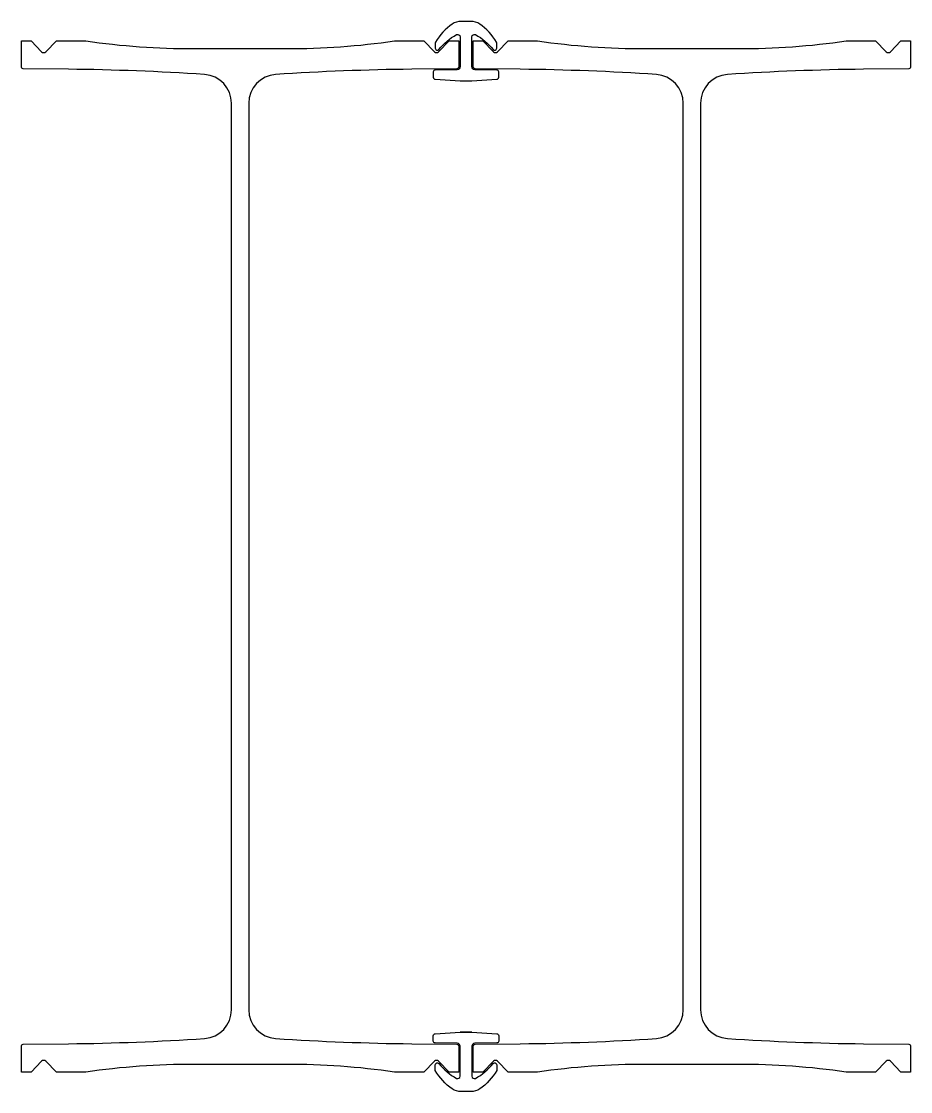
# Model space of a CAD drawing. Header units: millimetres. Extents: x -464 to 464, y -558 to 558.
import ezdxf

# ---------------------------------------------------------------- set-up
doc = ezdxf.new("R2010")
doc.units = ezdxf.units.MM
doc.layers.get('0').update_dxf_attribs({"lineweight": 25})

msp = doc.modelspace()

# ---------------------------------------------------------------- linework, layer by layer
for points in [[(34.1, 505.4, 0.411533), (32.1, 507.4), (9.1, 507.7, -0.411198), (6.1, 510.7), (6.1, 542.1, -0.56829), (9.8, 544.3, -0.100981), (28.2, 528.9, 0.710994), (32, 530.2), (32, 535.6, 0.135197), (31.7, 536.6, 0.107707), (14.3, 555.3, 0.152295), (5.1, 558.1), (-5.1, 558.1, 0.152295), (-14.3, 555.3, 0.107707), (-31.7, 536.6, 0.135197), (-32, 535.6), (-32, 530.2, 0.710336), (-28.2, 528.9, -0.101014), (-9.8, 544.3, -0.56798), (-6.1, 542.1), (-6.1, 510.7, -0.411198), (-9.1, 507.7), (-32.1, 507.4, 0.411533), (-34.1, 505.4), (-34.1, 499.8, 0.397192), (-32.2, 497.8), (-6.1, 496.3), (6.1, 496.3), (32.2, 497.8, 0.397192), (34.1, 499.8)], [(-244.5, 472.8, 0.394764), (-272.5, 502.7, 0.014216), (-414.5, 508.2), (-461.5, 508.7, -0.411288), (-463.5, 510.7), (-463.5, 537.7), (-453.5, 537.7), (-442.4, 526.5, 0.414214), (-438.1, 526.5), (-427, 537.7), (-396.4, 537.7, 0.035293), (-283.9, 529.7), (-187.1, 529.7, 0.035293), (-74.6, 537.7), (-44, 537.7), (-32.9, 526.5, 0.414214), (-28.6, 526.5), (-17.5, 537.7), (-7.5, 537.7), (-7.5, 510.7, -0.411288), (-9.5, 508.7), (-56.5, 508.2, 0.014216), (-198.5, 502.7, 0.394764), (-226.5, 472.8), (-226.5, -472.8, 0.394764), (-198.5, -502.7, 0.014216), (-56.5, -508.2), (-9.5, -508.7, -0.411288), (-7.5, -510.7), (-7.5, -537.7), (-17.5, -537.7), (-28.6, -526.5, 0.414214), (-32.9, -526.5), (-44, -537.7), (-74.6, -537.7, 0.035293), (-187.1, -529.7), (-283.9, -529.7, 0.035293), (-396.4, -537.7), (-427, -537.7), (-438.1, -526.5, 0.414214), (-442.4, -526.5), (-453.5, -537.7), (-463.5, -537.7), (-463.5, -510.7, -0.411288), (-461.5, -508.7), (-414.5, -508.2, 0.014216), (-272.5, -502.7, 0.394764), (-244.5, -472.8)], [(226.5, 472.8, 0.394764), (198.5, 502.7, 0.014216), (56.5, 508.2), (9.5, 508.7, -0.411288), (7.5, 510.7), (7.5, 537.7), (17.5, 537.7), (28.6, 526.5, 0.414214), (32.9, 526.5), (44, 537.7), (74.6, 537.7, 0.035293), (187.1, 529.7), (283.9, 529.7, 0.035293), (396.4, 537.7), (427, 537.7), (438.1, 526.5, 0.414214), (442.4, 526.5), (453.5, 537.7), (463.5, 537.7), (463.5, 510.7, -0.411288), (461.5, 508.7), (414.5, 508.2, 0.014216), (272.5, 502.7, 0.394764), (244.5, 472.8), (244.5, -472.8, 0.394764), (272.5, -502.7, 0.014216), (414.5, -508.2), (461.5, -508.7, -0.411288), (463.5, -510.7), (463.5, -537.7), (453.5, -537.7), (442.4, -526.5, 0.414214), (438.1, -526.5), (427, -537.7), (396.4, -537.7, 0.035293), (283.9, -529.7), (187.1, -529.7, 0.035293), (74.6, -537.7), (44, -537.7), (32.9, -526.5, 0.414214), (28.6, -526.5), (17.5, -537.7), (7.5, -537.7), (7.5, -510.7, -0.411288), (9.5, -508.7), (56.5, -508.2, 0.014216), (198.5, -502.7, 0.394764), (226.5, -472.8)]]:
    msp.add_lwpolyline(points, format="xyb", close=True)
msp.add_lwpolyline([(6.1, -496.3), (32.2, -497.8, -0.397192), (34.1, -499.8), (34.1, -505.4, -0.411533), (32.1, -507.4), (9.1, -507.7, 0.411198), (6.1, -510.7), (6.1, -542.1, 0.56798), (9.8, -544.3, 0.101014), (28.2, -528.9, -0.710336), (32, -530.2), (32, -536.1, -0.110047), (14.3, -555.3, -0.152295), (5.1, -558.1), (-5.1, -558.1, -0.152295), (-14.3, -555.3, -0.110047), (-32, -536.1), (-32, -530.2, -0.710994), (-28.2, -528.9, 0.100981), (-9.8, -544.3, 0.56829), (-6.1, -542.1), (-6.1, -510.7, 0.411198), (-9.1, -507.7), (-32.1, -507.4, -0.411533), (-34.1, -505.4), (-34.1, -499.8, -0.397192), (-32.2, -497.8), (-6.1, -496.3)], format="xyb")
msp.add_lwpolyline([(-6.1, -496.3), (6.1, -496.3)], close=True)

doc.saveas('drawing.dxf')
